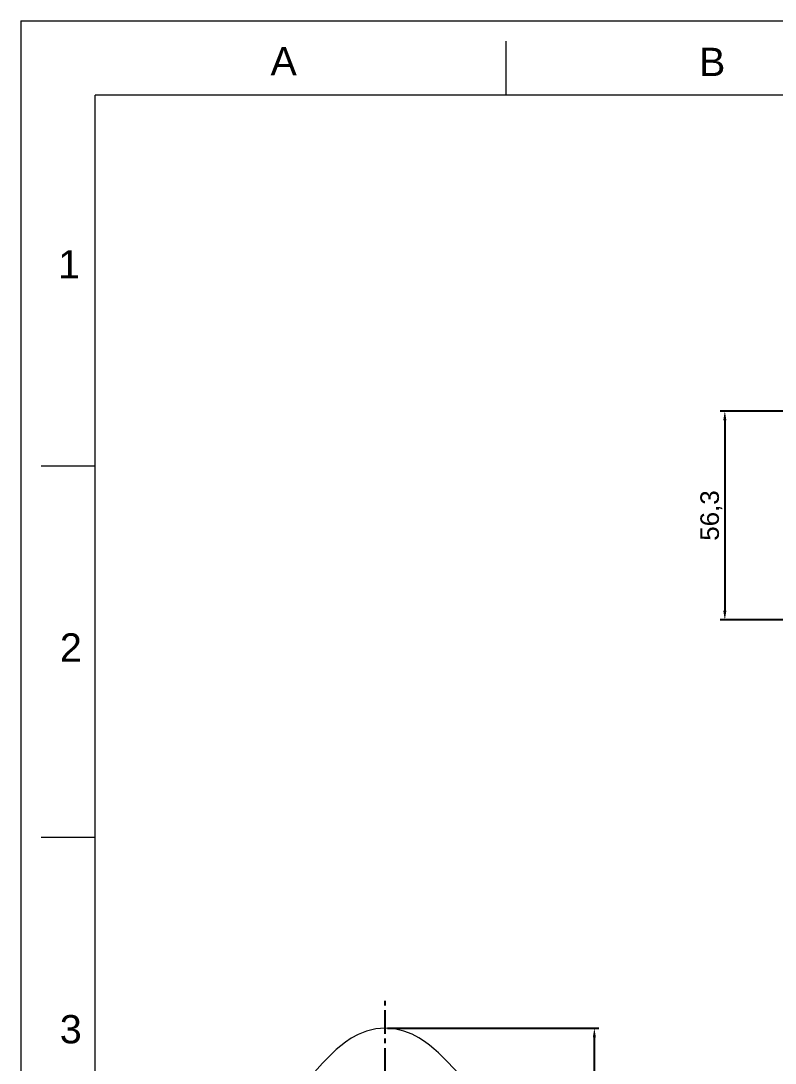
# Model space of a CAD drawing. Header units: millimetres. Extents: x 1991 to 2585, y -707 to 133.
# Drawn here: x 1990.7 to 2194, y -147.5 to 133.2 of the extents above; entities that cross this region are included whole.
import ezdxf

# ---------------------------------------------------------------- set-up
doc = ezdxf.new("R2010")
doc.units = ezdxf.units.MM
doc.header["$LTSCALE"] = 0.1
doc.linetypes.add('CENTERX2', pattern=[101.6, 63.5, -12.7, 12.7, -12.7])
doc.layers.get('0').update_dxf_attribs({"lineweight": 13})
doc.layers.add('CENTER', color=1, linetype='CENTERX2')
doc.layers.add('DIM', color=3, linetype='Continuous', lineweight=9)
doc.styles.get("Standard").update_dxf_attribs({"font": 'arial.ttf'})
doc.dimstyles.new('ISO-25', dxfattribs={"dimtxt": 2.5, "dimasz": 2.5, "dimexe": 1.25, "dimexo": 0.625, "dimtad": 1, "dimlfac": 1.33325, "dimtxsty": 'Standard', "dimcen": 2.5, "dimadec": 0, "dimazin": 0, "dimtfac": 1, "dimtmove": 0, "dimatfit": 3, "dimfxl": 0, "dimarcsym": 0})

# ---------------------------------------------------------------- blocks, each defined once
blk = doc.blocks.new('*D20')
at = {"layer": 'Defpoints', "color": 0}
for p in [(2236.13, 28.13), (2180.43, -28.15), (2236.48, -28.15)]:
    blk.add_point(p, dxfattribs=at)
at = {"layer": 'DIM', "color": 3, "lineweight": -2}
for p, q in [((2235.5, 28.13), (2179.18, 28.13)), ((2180.43, 25.63), (2180.43, -25.65)), ((2235.86, -28.15), (2179.18, -28.15))]:
    blk.add_line(p, q, dxfattribs=at)
at = {"layer": 'DIM', "color": 3}
for points in [[(2180.01, 25.63), (2180.84, 25.63), (2180.43, 28.13)], [(2180.01, -25.65), (2180.84, -25.65), (2180.43, -28.15)]]:
    blk.add_solid(points, dxfattribs=at)
at = {"layer": 'DIM', "color": 3, "insert": (2176.8, -0.01), "char_height": 5, "attachment_point": 5, "rotation": 90}
blk.add_mtext('56,3', dxfattribs=at)
blk = doc.blocks.new('*D24')
at = {"layer": 'Defpoints', "color": 0}
for p in [(2088.95, -138.09), (2145.27, -138.09), (2115.8, -429.31)]:
    blk.add_point(p, dxfattribs=at)
at = {"layer": 'DIM', "color": 3, "lineweight": -2}
for p, q in [((2089.57, -138.09), (2146.52, -138.09)), ((2145.27, -426.81), (2145.27, -140.59)), ((2116.43, -429.31), (2146.52, -429.31))]:
    blk.add_line(p, q, dxfattribs=at)
at = {"layer": 'DIM', "color": 3}
for points in [[(2144.86, -140.59), (2145.69, -140.59), (2145.27, -138.09)], [(2144.86, -426.81), (2145.69, -426.81), (2145.27, -429.31)]]:
    blk.add_solid(points, dxfattribs=at)
at = {"layer": 'DIM', "color": 3, "insert": (2141.64, -283.7), "char_height": 5, "attachment_point": 5, "rotation": 90}
blk.add_mtext('291,2', dxfattribs=at)

msp = doc.modelspace()

# ---------------------------------------------------------------- linework, layer by layer
at = {"color": 7, "linetype": 'Continuous'}
for p, q in [((1990.7425, 133.243), (2584.7424, 133.243)), ((1990.7425, 133.243), (1990.7425, -706.7567)), ((2121.5424, 113.2431), (2121.5424, 127.7791)), ((2564.7424, 113.243), (2010.7425, 113.243)), ((2010.7425, 13.243), (1996.2065, 13.243)), ((2010.7425, -86.757), (1996.2065, -86.757))]:
    msp.add_line(p, q, dxfattribs=at)
at = {"linetype": 'Continuous'}
msp.add_line((2010.7425, -686.7567), (2010.7425, 113.243), dxfattribs=at)
at = {"color": 7, "linetype": 'Continuous'}
for points in [[(2088.9474, -138.0908), (2086.4081, -138.2921), (2083.8523, -138.9048), (2081.6165, -139.7942), (2079.7411, -140.8147), (2078.2146, -141.8424), (2076.9201, -142.8525), (2075.7371, -143.8781), (2074.5637, -144.9769), (2073.3384, -146.1935), (2072.016, -147.571), (2070.5747, -149.1417), (2068.9969, -150.9514), (2067.2624, -153.0841), (2065.479, -155.5244), (2063.9015, -158.0842), (2062.7061, -160.6015), (2061.8963, -163.0249), (2061.4373, -165.1332)], [(2116.4634, -164.7897), (2115.9771, -162.5184), (2115.1605, -160.0673), (2113.9559, -157.5335), (2112.3517, -154.9559), (2110.5489, -152.5381), (2108.8353, -150.4888), (2107.2708, -148.7517), (2105.8274, -147.2353), (2104.4904, -145.8979), (2103.2453, -144.7137), (2102.0534, -143.6461), (2100.851, -142.6497), (2099.5408, -141.6722), (2098.0105, -140.6856), (2096.1508, -139.7134), (2093.957, -138.8703), (2091.4568, -138.2863), (2088.9474, -138.0908)]]:
    msp.add_lwpolyline(points, dxfattribs=at)
at = {"layer": 'CENTER'}
msp.add_line((2088.9474, -525.7218), (2088.9474, -130.596), dxfattribs=at)

# ---------------------------------------------------------------- texts
at = {"char_height": 7.6238, "attachment_point": 5}
for s, width, insert in [('A', 10, (2061.5618, 122.3522)), ('B', 10, (2177.0111, 122.1838)), ('1', 50, (2003.7406, 67.6495)), ('2', 50, (2004.2179, -35.5509)), ('3', 50, (2004.199, -138.4388))]:
    msp.add_mtext_dynamic_manual_height_columns(s, width=width, gutter_width=12.5, heights=[0], dxfattribs=dict(at, insert=insert))

# ---------------------------------------------------------------- dimensions: what is measured, and where the dimension line sits
at = {"layer": 'DIM'}
for base, p1, p2, picture, middle in [((2180.4278, -28.153), (2236.126, 28.1325), (2236.4834, -28.153), '*D20', (2176.7981, -0.0102)), ((2145.2734, -138.0908), (2115.8046, -429.3099), (2088.9474, -138.0908), '*D24', (2141.6436, -283.7003))]:
    dim = msp.add_linear_dim(base=base, p1=p1, p2=p2, angle=90, dimstyle='ISO-25', override={"dimtxt": 5, "dimdec": 1, "dimlfac": 1, "dimcen": 5, "dimclrd": 3, "dimclre": 3, "dimclrt": 3, "dimtdec": 1, "dimfxl": 1.25}, dxfattribs=at)
    dim.commit()
    dim.dimension.update_dxf_attribs({"geometry": picture, "text_midpoint": middle})

doc.saveas('drawing.dxf')
